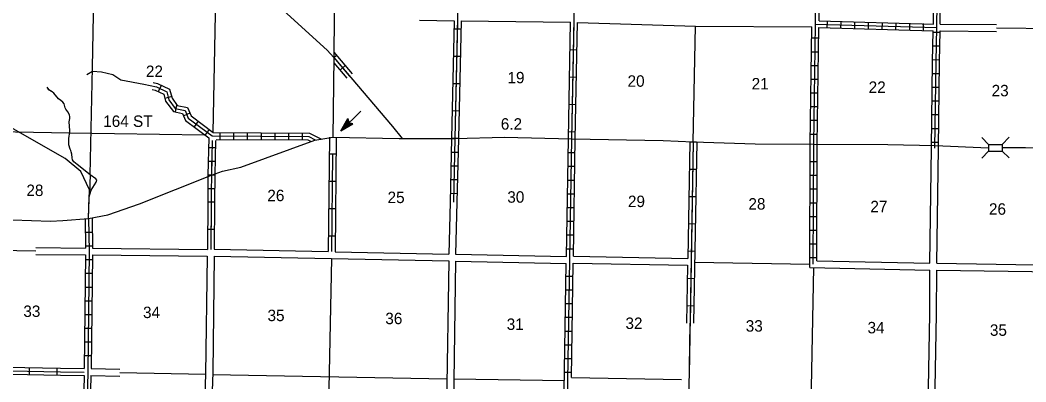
# Model space of a CAD drawing. Extents: x 1142892 to 1570202, y 16283729 to 16658946.
# Drawn here: x 1315361 to 1359262, y 16344924 to 16360734 of the extents above; entities that cross this region are included whole.
import ezdxf

# ---------------------------------------------------------------- set-up
doc = ezdxf.new("R2010")
doc.units = 0
for name, color, linetype in [('L10', 7, 'Continuous'), ('L11', 7, 'Continuous'), ('L13', 7, 'Continuous'), ('L14', 7, 'Continuous'), ('L18', 7, 'Continuous'), ('L28', 7, 'Continuous'), ('L3', 7, 'Continuous'), ('L30', 7, 'Continuous'), ('L4', 7, 'Continuous'), ('L5', 7, 'Continuous'), ('L8', 7, 'Continuous'), ('L9', 7, 'Continuous')]:
    doc.layers.add(name, color=color, linetype=linetype)

msp = doc.modelspace()

# ---------------------------------------------------------------- linework, layer by layer
at = {"layer": 'L10'}
for points in [[(1355075, 16350112), (1355142, 16355138)], [(1355374, 16350113), (1355442, 16355138)], [(1349833, 16349927), (1355075, 16349812)], [(1350133, 16350221), (1355075, 16350112)], [(1354973, 16342661), (1355008, 16344662), (1355067, 16347887), (1355075, 16349812)], [(1355273, 16342652), (1355308, 16344662), (1355367, 16347887), (1355375, 16349813)]]:
    msp.add_lwpolyline(points, dxfattribs=at)
at = {"layer": 'L11'}
for p, q in [((1332793, 16360730), (1334306, 16360704)), ((1334609, 16360704), (1339384, 16360638)), ((1339689, 16360629), (1344835, 16360471)), ((1344835, 16360471), (1349925, 16360438)), ((1334126, 16352779), (1334067, 16350512)), ((1334426, 16352779), (1334367, 16350504)), ((1316052, 16350796), (1318210, 16350771)), ((1318518, 16350771), (1323534, 16350712)), ((1323834, 16350721), (1328809, 16350621)), ((1316051, 16350496), (1318218, 16350471)), ((1318518, 16350471), (1323526, 16350412)), ((1323526, 16350412), (1323457, 16345262)), ((1323826, 16350421), (1334073, 16350210)), ((1329109, 16350612), (1334067, 16350512)), ((1334367, 16350504), (1339217, 16350404)), ((1339511, 16350412), (1344503, 16350321)), ((1334073, 16350210), (1333909, 16339771)), ((1334367, 16350204), (1334217, 16339912)), ((1334367, 16350204), (1339201, 16350104)), ((1339506, 16350113), (1344498, 16350021)), ((1318460, 16345504), (1319716, 16345479)), ((1318451, 16345204), (1319714, 16345181)), ((1339422, 16345121), (1344223, 16345036))]:
    msp.add_line(p, q, dxfattribs=at)
for points in [[(1355525, 16360563), (1357985, 16360542)], [(1355517, 16360263), (1357979, 16360242)], [(1323826, 16350421), (1323768, 16345346)], [(1355374, 16350113), (1360550, 16350029), (1365641, 16349946)], [(1355375, 16349813), (1360550, 16349729), (1365633, 16349638)], [(1323456, 16345262), (1323354, 16342082)], [(1323768, 16345346), (1323656, 16342078)]]:
    msp.add_lwpolyline(points, dxfattribs=at)
at = {"layer": 'L13'}
for p, q in [((1323793, 16355821), (1324182, 16376679)), ((1318518, 16358663), (1318735, 16369813)), ((1344742, 16355413), (1344835, 16360471)), ((1318425, 16353974), (1318518, 16358663)), ((1312985, 16355888), (1317521, 16355810)), ((1317521, 16355808), (1323409, 16355713)), ((1318409, 16353125), (1318426, 16353980)), ((1310710, 16350754), (1316052, 16350652)), ((1328951, 16350312), (1328671, 16337111)), ((1344800, 16350163), (1349834, 16350071)), ((1349991, 16349924), (1349810, 16340973)), ((1344590, 16347490), (1344550, 16344591)), ((1319715, 16345331), (1323456, 16345262)), ((1323765, 16345254), (1333992, 16345065)), ((1334292, 16345060), (1339117, 16344979))]:
    msp.add_line(p, q, dxfattribs=at)
msp.add_lwpolyline([(1357982, 16360392), (1360548, 16360371)], dxfattribs=at)
at = {"layer": 'L18'}
for p, q in [((1357633, 16355304), (1357333, 16355604)), ((1358233, 16355304), (1358533, 16355613)), ((1357633, 16355304), (1357633, 16355004)), ((1357633, 16355304), (1358233, 16355304)), ((1358233, 16355304), (1358233, 16355004)), ((1357633, 16355004), (1357333, 16354704)), ((1357633, 16355004), (1358233, 16355004)), ((1358233, 16355004), (1358533, 16354713))]:
    msp.add_line(p, q, dxfattribs=at)
at = {"layer": 'L28'}
for p, q in [((1329359, 16355896), (1330226, 16356754)), ((1329359, 16355896), (1329668, 16356429)), ((1329668, 16356429), (1329709, 16356246)), ((1329359, 16355896), (1329884, 16356204)), ((1329418, 16355971), (1329668, 16356388)), ((1329418, 16355938), (1329842, 16356196)), ((1329459, 16356013), (1329668, 16356371)), ((1329459, 16355988), (1329826, 16356204)), ((1329509, 16356071), (1329684, 16356329)), ((1329518, 16356038), (1329784, 16356204)), ((1329551, 16356088), (1329659, 16356196)), ((1329559, 16356104), (1329684, 16356304)), ((1329576, 16356088), (1329751, 16356213)), ((1329584, 16356121), (1329659, 16356196)), ((1329626, 16356188), (1329692, 16356288)), ((1329634, 16356154), (1329726, 16356221)), ((1329651, 16356213), (1329692, 16356254)), ((1329684, 16356213), (1329718, 16356229)), ((1329884, 16356204), (1329709, 16356246))]:
    msp.add_line(p, q, dxfattribs=at)
at = {"layer": 'L3'}
msp.add_line((1318351, 16352075), (1318376, 16353016), dxfattribs=at)
for points in [[(1329143, 16362996), (1329076, 16360946), (1329051, 16359096), (1329009, 16355613)], [(1318376, 16353016), (1318461, 16353297), (1318687, 16353650), (1318699, 16353678), (1318705, 16353738), (1318669, 16353794), (1318420, 16353978), (1317846, 16354426), (1317707, 16354541), (1317651, 16354629), (1317633, 16354714), (1317616, 16354870), (1317589, 16354981), (1317570, 16355038), (1317551, 16355096), (1317487, 16355285), (1317480, 16355344), (1317493, 16355553), (1317525, 16355845), (1317528, 16355905), (1317506, 16356293), (1317526, 16356441), (1317528, 16356501), (1317511, 16356589), (1317443, 16356722), (1317359, 16356847), (1317330, 16356899), (1317308, 16356955), (1317277, 16357071), (1317232, 16357148), (1317133, 16357215), (1317043, 16357294), (1316826, 16357542), (1316755, 16357597), (1316613, 16357688), (1316545, 16357802)], [(1328226, 16355488), (1329009, 16355613), (1331909, 16355554), (1334342, 16355563), (1336501, 16355621), (1339442, 16355546), (1343434, 16355479), (1344742, 16355413), (1347442, 16355329), (1350000, 16355313), (1353237, 16355299), (1355303, 16355260), (1357633, 16355154)], [(1315028, 16352000), (1316693, 16351954), (1317218, 16351971), (1318351, 16352071), (1319193, 16352229), (1320568, 16352704), (1323709, 16353954), (1324193, 16354138), (1325001, 16354304), (1328226, 16355488)], [(1358233, 16355163), (1359250, 16355171)]]:
    msp.add_lwpolyline(points, dxfattribs=at)
at = {"layer": 'L4'}
msp.add_lwpolyline([(1318243, 16369471), (1319051, 16369546), (1319234, 16369529), (1319893, 16369279), (1320026, 16369171), (1320176, 16368971), (1320476, 16368229), (1321101, 16366963), (1321509, 16366329), (1327018, 16361013), (1328759, 16359413), (1329051, 16359096)], dxfattribs=at)
at = {"layer": 'L5'}
msp.add_lwpolyline([(1359250, 16355171), (1360160, 16355136), (1360508, 16355025), (1360847, 16354845), (1361272, 16354465), (1361485, 16354234)], dxfattribs=at)
at = {"layer": 'L8'}
for p, q in [((1350075, 16360554), (1355375, 16360413)), ((1350225, 16360404), (1355217, 16360271)), ((1350234, 16360696), (1355225, 16360563)), ((1350584, 16360688), (1350575, 16360388)), ((1351184, 16360671), (1351175, 16360371)), ((1351784, 16360663), (1351775, 16360363)), ((1352384, 16360646), (1352375, 16360346)), ((1352983, 16360629), (1352975, 16360329)), ((1353583, 16360613), (1353575, 16360313)), ((1354183, 16360596), (1354175, 16360296)), ((1354783, 16360579), (1354775, 16360279)), ((1349917, 16359954), (1350217, 16359954)), ((1355217, 16360213), (1355517, 16360204)), ((1355208, 16359613), (1355508, 16359604)), ((1329051, 16359101), (1329165, 16359198)), ((1349909, 16359354), (1350209, 16359354)), ((1329048, 16358873), (1329624, 16358196)), ((1329324, 16358550), (1329551, 16358744)), ((1349900, 16358754), (1350200, 16358754)), ((1355192, 16359013), (1355492, 16359004)), ((1355183, 16358404), (1355483, 16358404)), ((1321526, 16357888), (1321393, 16357613)), ((1349892, 16358154), (1350192, 16358154)), ((1355175, 16357804), (1355475, 16357804)), ((1321976, 16357388), (1321684, 16357304)), ((1349884, 16357554), (1350184, 16357554)), ((1322193, 16357013), (1322134, 16356721)), ((1349875, 16356954), (1350175, 16356954)), ((1355167, 16357204), (1355467, 16357204)), ((1322776, 16356663), (1322501, 16356546)), ((1355158, 16356604), (1355458, 16356604)), ((1323134, 16356313), (1322959, 16356071)), ((1349867, 16356354), (1350167, 16356354)), ((1355150, 16356004), (1355450, 16356004)), ((1323618, 16355954), (1323443, 16355713)), ((1323593, 16355588), (1323559, 16353954)), ((1324076, 16355821), (1324076, 16355521)), ((1324676, 16355813), (1324676, 16355513)), ((1325276, 16355813), (1325276, 16355513)), ((1325876, 16355804), (1325876, 16355504)), ((1326476, 16355804), (1326476, 16355504)), ((1327076, 16355804), (1327076, 16355504)), ((1327676, 16355796), (1327676, 16355496)), ((1334192, 16355563), (1334126, 16352779)), ((1334342, 16355563), (1334276, 16352779)), ((1334492, 16355563), (1334426, 16352779)), ((1349859, 16355754), (1350159, 16355754)), ((1323884, 16355154), (1323584, 16355154)), ((1323743, 16355479), (1323709, 16353954)), ((1323893, 16355479), (1323859, 16353954)), ((1344742, 16355413), (1344567, 16345229)), ((1355142, 16355404), (1355442, 16355404)), ((1334176, 16354963), (1334476, 16354963)), ((1339284, 16354946), (1339584, 16354946)), ((1323876, 16354554), (1323576, 16354554)), ((1323714, 16354554), (1323684, 16350711)), ((1334167, 16354363), (1334467, 16354363)), ((1339276, 16354346), (1339576, 16354346)), ((1349850, 16354554), (1350150, 16354554)), ((1323559, 16353954), (1323550, 16352793)), ((1323859, 16353956), (1323560, 16353959)), ((1323859, 16353954), (1323850, 16352788)), ((1349842, 16353954), (1350142, 16353954)), ((1323854, 16353360), (1323556, 16353362)), ((1334151, 16353763), (1334451, 16353763)), ((1339267, 16353746), (1339567, 16353746)), ((1349842, 16353354), (1350142, 16353354)), ((1334134, 16353171), (1334434, 16353163)), ((1339251, 16353146), (1339551, 16353146)), ((1339242, 16352546), (1339542, 16352546)), ((1349842, 16352754), (1350142, 16352754)), ((1349842, 16352154), (1350142, 16352154)), ((1339234, 16351946), (1339534, 16351946)), ((1318210, 16351471), (1318510, 16351471)), ((1339226, 16351346), (1339526, 16351346)), ((1349842, 16351554), (1350142, 16351554)), ((1318218, 16350871), (1318518, 16350871)), ((1339217, 16350746), (1339517, 16350746)), ((1349834, 16350954), (1350134, 16350954)), ((1318218, 16350271), (1318518, 16350271)), ((1349834, 16350354), (1350134, 16350354)), ((1318210, 16349671), (1318510, 16349671)), ((1339201, 16349546), (1339501, 16349546)), ((1318201, 16349071), (1318501, 16349071)), ((1339184, 16348946), (1339484, 16348946)), ((1318193, 16348471), (1318493, 16348471)), ((1339176, 16348346), (1339476, 16348346)), ((1318185, 16347871), (1318484, 16347871)), ((1339167, 16347746), (1339467, 16347746)), ((1318185, 16347271), (1318484, 16347271)), ((1339159, 16347146), (1339459, 16347146)), ((1318176, 16346671), (1318476, 16346671)), ((1339151, 16346546), (1339451, 16346546)), ((1318168, 16346071), (1318468, 16346071)), ((1339134, 16345946), (1339434, 16345946)), ((1339126, 16345346), (1339426, 16345346))]:
    msp.add_line(p, q, dxfattribs=at)
for points in [[(1334626, 16374996), (1334626, 16372004), (1334492, 16364863), (1334459, 16360854), (1334342, 16355563)], [(1350234, 16360696), (1350384, 16370979)], [(1355292, 16355138), (1355342, 16358913), (1355375, 16360413), (1355525, 16371004)], [(1349984, 16350071), (1350000, 16355313), (1350075, 16360554), (1350225, 16370754)], [(1355225, 16360563), (1355367, 16370854)], [(1355525, 16360563), (1355667, 16370846)], [(1339442, 16355546), (1339542, 16360788), (1339567, 16364763)], [(1349833, 16349927), (1349850, 16355313), (1349925, 16360438)], [(1350133, 16350221), (1350150, 16355313), (1350225, 16360404)], [(1355142, 16355138), (1355192, 16358913), (1355217, 16360271)], [(1355442, 16355138), (1355492, 16358904), (1355517, 16360263)], [(1329051, 16359101), (1329744, 16358286)], [(1329051, 16359096), (1331617, 16356079), (1332042, 16355563)], [(1329054, 16359329), (1329859, 16358384)], [(1318268, 16358363), (1318526, 16358504), (1318909, 16358479), (1319401, 16358363), (1319759, 16358121), (1320768, 16357938), (1321309, 16357821), (1321759, 16357604), (1321851, 16357254), (1322134, 16356871), (1322559, 16356779), (1322701, 16356446), (1323743, 16355671), (1327959, 16355646), (1328243, 16355504)], [(1318439, 16353226), (1318461, 16353297), (1318687, 16353650), (1318699, 16353678), (1318705, 16353738), (1318669, 16353794), (1318420, 16353978), (1317846, 16354426), (1317707, 16354541), (1317651, 16354629), (1317651, 16354629), (1317633, 16354714), (1317616, 16354870), (1317589, 16354981), (1317570, 16355038), (1317551, 16355096), (1317487, 16355285), (1317480, 16355344), (1317493, 16355553), (1317525, 16355845), (1317528, 16355905), (1317506, 16356293), (1317526, 16356441), (1317528, 16356501), (1317511, 16356589), (1317443, 16356722), (1317359, 16356847), (1317330, 16356899), (1317308, 16356955), (1317277, 16357071), (1317232, 16357148), (1317133, 16357215), (1317043, 16357294), (1316826, 16357542), (1316755, 16357597), (1316629, 16357678), (1316607, 16357699), (1316545, 16357802)], [(1321168, 16358004), (1321359, 16357963), (1321884, 16357713), (1321993, 16357321), (1322218, 16357004), (1322668, 16356913), (1322826, 16356546), (1323793, 16355821), (1327993, 16355796), (1328516, 16355534)], [(1321126, 16357704), (1321259, 16357679), (1321634, 16357496), (1321709, 16357188), (1322051, 16356738), (1322451, 16356646), (1322576, 16356346), (1323593, 16355588)], [(1318351, 16352071), (1318385, 16353313), (1318010, 16354113), (1317326, 16354679), (1315060, 16355979)], [(1339184, 16339712), (1339359, 16350262), (1339442, 16355546)], [(1339217, 16350404), (1339292, 16355546)], [(1339511, 16350412), (1339592, 16355546)], [(1323918, 16355521), (1327926, 16355496), (1328062, 16355428)], [(1318351, 16352071), (1318368, 16350638), (1318310, 16345354), (1318184, 16340037), (1318068, 16334729), (1317968, 16329454)], [(1318201, 16352071), (1318210, 16350771)], [(1318501, 16352071), (1318518, 16350771)], [(1318218, 16350471), (1318160, 16345504)], [(1318518, 16350471), (1318460, 16345504)], [(1339034, 16339862), (1339201, 16350104)], [(1339422, 16345121), (1339506, 16350113)], [(1318151, 16345204), (1318038, 16340037)], [(1318451, 16345204), (1318334, 16340037), (1318226, 16334871)]]:
    msp.add_lwpolyline(points, dxfattribs=at)
at = {"layer": 'L9'}
for p, q in [((1334459, 16360708), (1334342, 16355566)), ((1339442, 16355549), (1339539, 16360632)), ((1334600, 16360334), (1334302, 16360341)), ((1334573, 16359141), (1334274, 16359148)), ((1339367, 16359442), (1339666, 16359436)), ((1339345, 16358249), (1339643, 16358243)), ((1334546, 16357948), (1334247, 16357955)), ((1339322, 16357056), (1339620, 16357050)), ((1334519, 16356755), (1334220, 16356762)), ((1328859, 16355613), (1328809, 16350621)), ((1329159, 16355613), (1329109, 16350612)), ((1334492, 16355563), (1334193, 16355569)), ((1339299, 16355863), (1339597, 16355857)), ((1344592, 16355413), (1344503, 16350321)), ((1344593, 16355418), (1344891, 16355413)), ((1344742, 16355415), (1344603, 16347490)), ((1344892, 16355413), (1344753, 16347487)), ((1329151, 16354876), (1328853, 16354879)), ((1329002, 16354877), (1328959, 16350619)), ((1344572, 16354225), (1344870, 16354220)), ((1329139, 16353683), (1328841, 16353686)), ((1344551, 16353032), (1344849, 16353026)), ((1323550, 16352793), (1323534, 16350712)), ((1323551, 16352791), (1323849, 16352788)), ((1323700, 16352789), (1323684, 16350722)), ((1323850, 16352788), (1323834, 16350721)), ((1329127, 16352489), (1328829, 16352492)), ((1323542, 16351597), (1323840, 16351595)), ((1344530, 16351839), (1344828, 16351833)), ((1329115, 16351296), (1328817, 16351299)), ((1344509, 16350646), (1344807, 16350640)), ((1344498, 16350021), (1344454, 16347493)), ((1344488, 16349453), (1344787, 16349447)), ((1344467, 16348260), (1344766, 16348254)), ((1315760, 16345546), (1315760, 16345246)), ((1316960, 16345521), (1316960, 16345221))]:
    msp.add_line(p, q, dxfattribs=at)
for points in [[(1334306, 16360704), (1334192, 16355563)], [(1334609, 16360704), (1334492, 16355563)], [(1339292, 16355546), (1339384, 16360638)], [(1339592, 16355546), (1339689, 16360629)], [(1307735, 16345704), (1317118, 16345521), (1318160, 16345504)], [(1307735, 16345554), (1317118, 16345371), (1318160, 16345354)], [(1307735, 16345404), (1317118, 16345221), (1318151, 16345204)]]:
    msp.add_lwpolyline(points, dxfattribs=at)

# ---------------------------------------------------------------- texts
at = {"layer": 'L14'}
for s, p in [('22', (1320851, 16358246)), ('19', (1336634, 16357971)), ('20', (1341875, 16357821)), ('21', (1347292, 16357704)), ('22', (1352400, 16357554)), ('23', (1357767, 16357404)), ('28', (1315635, 16353046)), ('26', (1326151, 16352821)), ('25', (1331401, 16352738)), ('30', (1336626, 16352754)), ('29', (1341892, 16352563)), ('28', (1347150, 16352454)), ('27', (1352475, 16352338)), ('26', (1357650, 16352229)), ('33', (1315501, 16347762)), ('34', (1320726, 16347712)), ('35', (1326159, 16347579)), ('36', (1331301, 16347446)), ('31', (1336601, 16347196)), ('32', (1341784, 16347237)), ('33', (1347034, 16347121)), ('34', (1352350, 16347046)), ('35', (1357692, 16346938))]:
    msp.add_text(s, height=500, rotation=0, dxfattribs=at).set_placement(p)
at = {"layer": 'L28'}
msp.add_text('6.2', height=500, rotation=0, dxfattribs=at).set_placement((1336342, 16355946))
at = {"layer": 'L30'}
msp.add_text('164 ST', height=500, rotation=0, dxfattribs=at).set_placement((1318987, 16356066))

doc.saveas('drawing.dxf')
